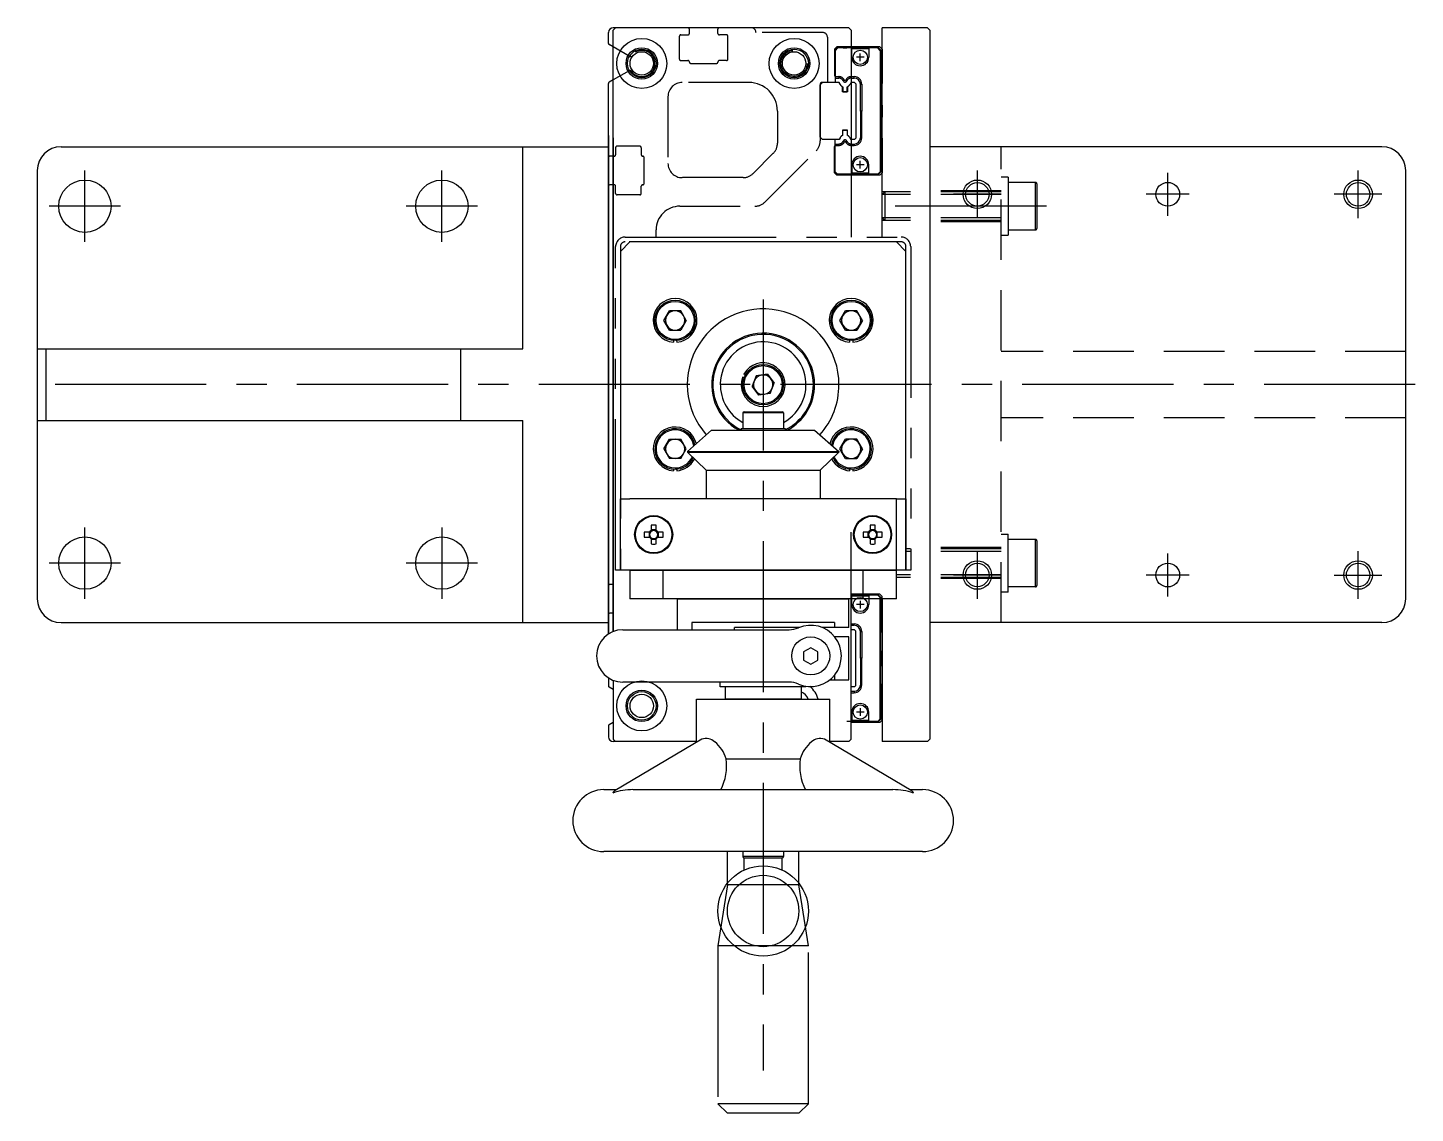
# Model space of a CAD drawing. Extents: x -165 to 407, y -488 to 45.
# Drawn here: x -154.5 to 137, y -183.1 to 45 of the extents above; entities that cross this region are included whole.
import ezdxf

# ---------------------------------------------------------------- set-up
doc = ezdxf.new("R2010")
doc.units = 0
for name, pattern in [('CENTER', [50.8, 31.75, -6.35, 6.35, -6.35]), ('DASHED', [19.05, 12.7, -6.35]), ('HIDDEN', [1.905, 1.27, -0.635]), ('PHANTOM', [63.5, 31.75, -6.35, 6.35, -6.35, 6.35, -6.35])]:
    doc.linetypes.add(name, pattern=pattern)
doc.layers.get('0').update_dxf_attribs({"linetype": 'CONTINUOUS'})

msp = doc.modelspace()

# ---------------------------------------------------------------- linework, layer by layer
at = {"color": 7, "linetype": 'CONTINUOUS'}
for p, q in [((-32.5, 41.71), (-32.5, 44)), ((-31, 45), (-31.5, 45)), ((-31.5, 44.5), (-31, 45)), ((-31.5, -81.87), (-31.5, 44.5)), ((18, 45), (-31, 45)), ((18, 45), (18.5, 44.5)), ((18.5, 44.5), (18, 45)), ((18.5, 44.5), (18.5, 1)), ((34.5, 45), (25, 45)), ((33, 45), (25, 45)), ((25, 1), (25, 45)), ((34.5, 45), (33, 45)), ((35, 44.5), (34.5, 45)), ((35, 44.5), (34.5, 45)), ((35, 44.5), (35, -104.5)), ((-31.5, 40.96), (-32.35, 41.45)), ((24.5, 41), (18.5, 41)), ((25, 40.5), (24.5, 41)), ((24.2, 40.8), (18.5, 40.8)), ((18.6, 40.75), (18.5, 40.75)), ((18.6, 38.8), (18.6, 40.75)), ((22.2, 40.55), (18.6, 40.55)), ((21.2, 38.8), (19.6, 38.8)), ((20.4, 38), (20.4, 39.6)), ((22.2, 40.75), (22.2, 38.8)), ((24.1, 40.75), (22.2, 40.75)), ((24.6, 40.25), (24.1, 40.75)), ((24.7, 40.3), (24.2, 40.8)), ((24.6, 40.25), (24.6, 14.75)), ((24.7, 40.3), (24.7, 14.7)), ((25, 40.5), (25, 33.3)), ((-32.5, -82.39), (-32.5, 33.29)), ((-31.5, 34.04), (-32.35, 33.55)), ((19.2, 33.5), (18.5, 33.5)), ((18.51, 34.73), (19.13, 34.73)), ((18.51, 34.73), (18.51, 34.43)), ((18.51, 34.43), (19.13, 34.43)), ((19.13, 34.43), (19.13, 34.73)), ((19.5, 33.2), (19.2, 33.5)), ((19.5, 33.2), (19.5, 21.8)), ((20.43, 27.5), (20.43, 33.13)), ((20.43, 33.13), (20.73, 33.13)), ((20.73, 33.13), (20.73, 27.5)), ((24.75, 32.9), (25, 33.3)), ((24.75, 32.9), (24.75, 22.1)), ((20.43, 27.5), (20.43, 21.87)), ((20.73, 27.5), (20.43, 27.5)), ((20.73, 21.87), (20.73, 27.5)), ((25, 28.7), (24.75, 29.1)), ((25, 26.3), (24.75, 25.9)), ((25, 28.7), (25, 26.3)), ((-32.5, 22.39), (-32.5, -82.39)), ((-31.5, 21.87), (-31.5, -81.87)), ((19.2, 21.5), (18.5, 21.5)), ((18.51, 20.57), (19.13, 20.57)), ((18.51, 20.27), (18.51, 20.57)), ((19.13, 20.57), (19.13, 20.27)), ((19.5, 21.8), (19.2, 21.5)), ((20.43, 21.87), (20.73, 21.87)), ((24.75, 22.1), (25, 21.7)), ((25, 21.7), (25, 14.5)), ((-147.5, 20), (-32.5, 20)), ((-50.5, -22.5), (-50.5, 20)), ((-31.5, 18), (-32.2, 18)), ((18.51, 20.27), (19.13, 20.27)), ((130, 20), (35, 20)), ((-152.5, 15), (-152.5, -22.5)), ((18.6, 16.2), (18.6, 14.25)), ((21.2, 16.2), (19.6, 16.2)), ((20.4, 15.4), (20.4, 17)), ((22.2, 14.25), (22.2, 16.2)), ((24.6, 14.75), (24.1, 14.25)), ((24.7, 14.7), (24.2, 14.2)), ((135, -75), (135, 15)), ((-31.5, 12), (-32.2, 12)), ((18.6, 14.25), (18.5, 14.25)), ((24.2, 14.2), (18.5, 14.2)), ((24.5, 14), (18.5, 14)), ((22.2, 14.45), (18.6, 14.45)), ((24.1, 14.25), (22.2, 14.25)), ((25, 14.5), (24.5, 14)), ((-28, 0), (-30, -2)), ((-30, -2), (-30, -54)), ((28, 0), (-28, 0)), ((30, -2), (28, 0)), ((30, -54), (30, -2)), ((-20.86, -16.5), (-19.68, -14.46)), ((-17.32, -14.46), (-19.68, -14.46)), ((-16.14, -16.5), (-17.32, -14.46)), ((16.14, -16.5), (17.32, -14.46)), ((19.68, -14.46), (17.32, -14.46)), ((20.86, -16.5), (19.68, -14.46)), ((-19.68, -18.54), (-20.86, -16.5)), ((-16.14, -16.5), (-17.32, -18.54)), ((17.32, -18.54), (16.14, -16.5)), ((20.86, -16.5), (19.68, -18.54)), ((-19.68, -18.54), (-17.32, -18.54)), ((17.32, -18.54), (19.68, -18.54)), ((-152.5, -22.5), (-150.67, -22.5)), ((-152.5, -22.5), (-152.5, -37.5)), ((-150.67, -22.5), (-150.67, -37.5)), ((-150.67, -22.5), (-63.52, -22.5)), ((-63.52, -37.5), (-63.52, -22.5)), ((-63.52, -22.5), (-50.5, -22.5)), ((-18.83, -20.74), (-18.86, -21.09)), ((-18.17, -20.74), (-18.14, -21.09)), ((18.17, -20.74), (18.14, -21.09)), ((18.83, -20.74), (18.86, -21.09)), ((-4, -28.56), (-4.33, -28.44)), ((-3.72, -27.95), (-4.03, -27.78)), ((-1.45, -28.14), (-2.33, -30.33)), ((0.88, -27.81), (-1.45, -28.14)), ((0.88, -27.81), (2.33, -29.67)), ((-0.88, -32.19), (-2.33, -30.33)), ((1.45, -31.86), (-0.88, -32.19)), ((1.45, -31.86), (2.33, -29.67)), ((-152.5, -37.5), (-150.67, -37.5)), ((-152.5, -37.5), (-152.5, -75)), ((-150.67, -37.5), (-63.52, -37.5)), ((-63.52, -37.5), (-50.5, -37.5)), ((-50.5, -80), (-50.5, -37.5)), ((4.25, -35.95), (-4.25, -35.95)), ((-4.25, -35.95), (-4.25, -39.2)), ((-4, -35.7), (4, -35.7)), ((4.25, -35.95), (4.25, -39.2)), ((-10.82, -39.56), (-15.92, -44.07)), ((-10.82, -39.56), (10.82, -39.56)), ((-4.6, -39.2), (4.6, -39.2)), ((-4.6, -39.21), (-4.6, -39.55)), ((4.6, -39.2), (4.6, -39.56)), ((10.82, -39.56), (15.92, -44.07)), ((-20.86, -43.5), (-19.68, -41.46)), ((-20.86, -43.5), (-19.68, -45.54)), ((-19.68, -41.46), (-17.32, -41.46)), ((-16.14, -43.5), (-17.32, -41.46)), ((-17.32, -45.54), (-16.14, -43.5)), ((16.14, -43.5), (17.32, -41.46)), ((17.32, -45.54), (16.14, -43.5)), ((19.68, -41.46), (17.32, -41.46)), ((20.86, -43.5), (19.68, -41.46)), ((20.86, -43.5), (19.68, -45.54)), ((-17.32, -45.54), (-19.68, -45.54)), ((-15.92, -44.07), (-15.92, -44.21)), ((-15.92, -44.07), (15.92, -44.07)), ((-15.92, -44.21), (-12, -48)), ((-15.92, -44.21), (15.92, -44.21)), ((15.92, -44.21), (12, -48)), ((15.92, -44.07), (15.92, -44.21)), ((17.32, -45.54), (19.68, -45.54)), ((-18.83, -47.74), (-18.86, -48.09)), ((-18.17, -47.74), (-18.14, -48.09)), ((-12, -48), (-12, -54)), ((-12, -48), (12, -48)), ((12, -48), (12, -54)), ((18.17, -47.74), (18.14, -48.09)), ((18.83, -47.74), (18.86, -48.09)), ((-30, -54), (-28, -54)), ((-30, -69), (-30, -54)), ((28, -54), (-28, -54)), ((28, -54), (30, -54)), ((28, -69), (28, -54)), ((30, -54), (30, -69)), ((-23.87, -60.99), (-24.98, -60.99)), ((-23.98, -60.99), (-23.98, -62.02)), ((-23.52, -59.52), (-23.52, -60.63)), ((-22.49, -60.52), (-23.52, -60.52)), ((-22.49, -60.63), (-22.49, -59.52)), ((-21.02, -60.99), (-22.13, -60.99)), ((-22.02, -62.02), (-22.02, -60.99)), ((18.5, -104.5), (18.5, -61)), ((22.13, -60.99), (21.02, -60.99)), ((22.02, -60.99), (22.02, -62.02)), ((22.48, -59.52), (22.48, -60.63)), ((23.51, -60.52), (22.48, -60.52)), ((23.51, -60.63), (23.51, -59.52)), ((24.98, -60.99), (23.87, -60.99)), ((23.98, -62.02), (23.98, -60.99)), ((-24.98, -62.02), (-23.87, -62.02)), ((-23.52, -62.37), (-23.52, -63.48)), ((-23.52, -62.48), (-22.49, -62.48)), ((-22.49, -63.48), (-22.49, -62.37)), ((-22.13, -62.02), (-21.02, -62.02)), ((21.02, -62.02), (22.13, -62.02)), ((22.48, -62.37), (22.48, -63.48)), ((22.48, -62.48), (23.51, -62.48)), ((23.51, -63.48), (23.51, -62.37)), ((23.87, -62.02), (24.98, -62.02)), ((-28, -69), (-30, -69)), ((28, -69), (-28, -69)), ((28, -69), (-28, -69)), ((-28, -69), (28, -69)), ((28, -69), (-28, -69)), ((28, -69), (-28, -69)), ((28, -69), (-28, -69)), ((-21.02, -75), (-21.02, -69)), ((21.02, -75), (21.02, -69)), ((30, -69), (28, -69)), ((-31.5, -72), (-32.2, -72)), ((-21.02, -75), (-28, -75)), ((21.02, -75), (-21.02, -75)), ((-18, -81.5), (-18, -75)), ((-18, -75), (18, -75)), ((18, -81), (18, -75)), ((18, -81), (18, -75)), ((24.5, -74), (18.5, -74)), ((24.2, -74.2), (18.5, -74.2)), ((18.6, -74.25), (18.5, -74.25)), ((18.6, -76.2), (18.6, -74.25)), ((22.2, -74.45), (18.6, -74.45)), ((20.4, -75.4), (20.4, -77)), ((28, -75), (21.02, -75)), ((22.2, -74.25), (22.2, -76.2)), ((24.1, -74.25), (22.2, -74.25)), ((24.6, -74.75), (24.1, -74.25)), ((24.7, -74.7), (24.2, -74.2)), ((25, -74.5), (24.5, -74)), ((24.6, -100.25), (24.6, -74.75)), ((24.6, -100.25), (24.6, -75)), ((24.7, -100.3), (24.7, -74.7)), ((24.7, -100.3), (24.7, -75)), ((25, -81.7), (25, -74.5)), ((25, -75), (25, -105)), ((-31.5, -78), (-32.2, -78)), ((21.2, -76.2), (19.6, -76.2)), ((-147.5, -80), (-50.5, -80)), ((-50.5, -80), (-32.5, -80)), ((-29.5, -81.5), (5.46, -81.5)), ((-14.97, -80), (-14.97, -81.5)), ((14.97, -80), (-14.97, -80)), ((7.65, -81), (-6, -81)), ((-6, -81.5), (-6, -81)), ((18, -81), (12.35, -81)), ((14.97, -80), (14.97, -81)), ((14.97, -80), (14.97, -81)), ((19.2, -81.5), (18.5, -81.5)), ((18.51, -80.27), (19.13, -80.27)), ((18.51, -80.57), (19.13, -80.57)), ((19.13, -80.57), (19.13, -80.27)), ((19.5, -81.8), (19.2, -81.5)), ((130, -80), (35, -80)), ((18, -83), (15.05, -83)), ((18, -92), (18, -83)), ((19.5, -93.2), (19.5, -81.8)), ((20.43, -81.87), (20.73, -81.87)), ((20.43, -87.5), (20.43, -81.87)), ((20.73, -81.87), (20.73, -87.5)), ((24.75, -82.1), (25, -81.7)), ((24.75, -82.1), (25, -81.7)), ((24.75, -92.9), (24.75, -82.1)), ((24.75, -92.9), (24.75, -82.1)), ((10, -85.27), (8.5, -86.13)), ((8.5, -86.13), (8.5, -87.87)), ((11.5, -86.13), (10, -85.27)), ((11.5, -87.87), (11.5, -86.13)), ((25, -86.3), (24.75, -85.9)), ((25, -86.3), (24.75, -85.9)), ((25, -88.7), (25, -86.3)), ((25, -88.7), (25, -86.3)), ((8.5, -87.87), (10, -88.73)), ((10, -88.73), (11.5, -87.87)), ((20.73, -87.5), (20.43, -87.5)), ((20.43, -87.5), (20.43, -93.13)), ((20.73, -93.13), (20.73, -87.5)), ((25, -88.7), (24.75, -89.1)), ((25, -88.7), (24.75, -89.1)), ((-32.5, -91.61), (-32.5, -93.29)), ((-31.5, -92.13), (-31.5, -104.5)), ((5.46, -92.5), (-29.5, -92.5)), ((-9, -93.5), (-9, -92.5)), ((14.06, -92), (18, -92)), ((14.97, -91.1), (14.97, -92)), ((19.5, -93.2), (19.2, -93.5)), ((20.43, -93.13), (20.73, -93.13)), ((24.75, -92.9), (25, -93.3)), ((-31.5, -94.04), (-32.35, -93.55)), ((-14, -96.1), (14, -96.1)), ((-14, -105.17), (-14, -96.1)), ((9, -93.5), (-9, -93.5)), ((-8, -93.5), (-8, -96.1)), ((8, -96.1), (-8, -96.1)), ((-8, -96.1), (8, -96.1)), ((8, -93.5), (8, -96.1)), ((9, -93.5), (9, -93.37)), ((9, -93.5), (9, -93.37)), ((14, -105.17), (14, -96.1)), ((19.2, -93.5), (18.5, -93.5)), ((18.51, -94.43), (19.13, -94.43)), ((18.51, -94.73), (19.13, -94.73)), ((19.13, -94.43), (19.13, -94.73)), ((25, -100.5), (25, -93.3)), ((18.6, -98.8), (18.6, -100.75)), ((21.2, -98.8), (19.6, -98.8)), ((20.4, -98), (20.4, -99.6)), ((22.2, -100.75), (22.2, -98.8)), ((-32.5, -101.71), (-32.5, -104)), ((-31.5, -100.96), (-32.35, -101.45)), ((18.6, -100.75), (18.5, -100.75)), ((24.2, -100.8), (18.5, -100.8)), ((24.5, -101), (18.5, -101)), ((22.2, -100.55), (18.6, -100.55)), ((24.1, -100.75), (22.2, -100.75)), ((24.6, -100.25), (24.1, -100.75)), ((24.7, -100.3), (24.2, -100.8)), ((25, -100.5), (24.5, -101)), ((-31.5, -104.5), (-31, -105)), ((-31.5, -104.5), (-31, -105)), ((-12.87, -104.49), (-31.07, -115.27)), ((31.07, -115.28), (12.86, -104.49)), ((18.5, -104.5), (18, -105)), ((18, -105), (18.5, -104.5)), ((35, -104.5), (34.5, -105)), ((-31, -105), (-31.5, -105)), ((-31, -105), (-31.5, -105)), ((-14, -105), (-31, -105)), ((18, -105), (14, -105)), ((33, -105), (25, -105)), ((34.5, -105), (33, -105)), ((-7.79, -108.6), (7.79, -108.6)), ((-33.5, -115.1), (-30.78, -115.1)), ((-27.34, -115.1), (27.26, -115.1)), ((30.76, -115.1), (33.5, -115.1)), ((33.5, -128.1), (-33.5, -128.1)), ((7.5, -128.1), (-7.5, -128.1)), ((-4.25, -128.1), (-4.25, -129.15)), ((4.25, -128.1), (4.25, -129.15)), ((4.25, -129.15), (-4.25, -129.15)), ((-4, -131.98), (-4, -129.4)), ((-4, -129.4), (4, -129.4)), ((4, -131.98), (4, -129.4))]:
    msp.add_line(p, q, dxfattribs=at)
at = {"color": 3, "linetype": 'DASHED'}
for p, q in [((-15.8, 45), (-31, 45)), ((-15.5, 43.8), (-15.5, 44.7)), ((-9.5, 43.8), (-9.5, 44.7)), ((-2.5, 45), (-9.2, 45)), ((12.5, 44), (-1.5, 44)), ((-28.13, 39.02), (-31.5, 40.96)), ((-17.6, 38.4), (-17.6, 43.2)), ((-17.3, 43.5), (-15.8, 43.5)), ((-7.7, 43.5), (-9.2, 43.5)), ((-7.4, 38.4), (-7.4, 43.2)), ((13.5, 43), (13.5, 33.5)), ((13.5, 43), (13.5, 33.5)), ((15.5, 41), (15, 40.5)), ((18.5, 41), (15.5, 41)), ((-17.3, 38.1), (-15.8, 38.1)), ((-7.7, 38.1), (-9.2, 38.1)), ((15, 40.5), (15, 35)), ((15.6, 40.8), (15.1, 40.3)), ((15.6, 40.75), (15.1, 40.25)), ((15.1, 40.3), (15.1, 40.25)), ((15.1, 40.25), (15.1, 34.73)), ((16.8, 40.8), (15.6, 40.8)), ((18.5, 40.75), (15.6, 40.75)), ((16.8, 40.8), (16.8, 40.75)), ((16.8, 40.8), (17.6, 40.8)), ((18.5, 40.8), (17.6, 40.8)), ((17.6, 40.8), (17.6, 40.75)), ((-28.13, 35.98), (-31.5, 34.04)), ((-15.2, 37.5), (-9.8, 37.5)), ((15, 35), (15.1, 34.78)), ((-3, 33.5), (-17, 33.5)), ((12.5, 33.5), (12, 33)), ((12, 33.2), (12, 21.24)), ((12, 22), (12, 33)), ((13.5, 33.5), (12.3, 33.5)), ((15.94, 33.5), (12.5, 33.5)), ((15.1, 34.73), (15.1, 34.43)), ((15.1, 34.73), (15.89, 34.73)), ((15.1, 34.43), (15.1, 33.5)), ((15.1, 34.43), (15.89, 34.43)), ((15.89, 34.73), (15.89, 34.43)), ((16.15, 33.13), (15.94, 33.5)), ((16.7, 31.5), (16.7, 32.61)), ((16.7, 32.53), (16.75, 32.51)), ((16.75, 32.51), (16.75, 31.55)), ((17.02, 34.08), (16.76, 33.93)), ((16.76, 33.93), (16.85, 33.77)), ((17.11, 33.92), (16.85, 33.77)), ((17.02, 34.08), (17.11, 33.92)), ((17.11, 33.92), (17.12, 33.91)), ((17.11, 33.92), (17.11, 33.92)), ((17.12, 33.91), (17.11, 33.92)), ((17.38, 34.08), (17.29, 33.92)), ((17.29, 33.92), (17.55, 33.77)), ((17.29, 33.92), (17.29, 33.92)), ((17.38, 34.08), (17.64, 33.93)), ((17.55, 33.77), (17.64, 33.93)), ((17.7, 32.53), (17.65, 32.51)), ((17.65, 31.55), (17.65, 32.51)), ((17.7, 32.61), (17.7, 31.5)), ((18.46, 33.5), (18.25, 33.13)), ((18.5, 33.5), (18.46, 33.5)), ((-20, 30.5), (-20, 16.5)), ((17.7, 31.5), (16.7, 31.5)), ((16.75, 31.55), (17.65, 31.55)), ((3, 27.5), (3, 20.73)), ((16.7, 23.5), (16.7, 22.39)), ((17.7, 23.5), (16.7, 23.5)), ((16.75, 22.49), (16.75, 23.45)), ((16.75, 23.45), (17.65, 23.45)), ((17.65, 23.45), (17.65, 22.49)), ((17.7, 22.39), (17.7, 23.5)), ((12.5, 21.5), (12, 22)), ((15.94, 21.5), (12.5, 21.5)), ((15.1, 20.57), (15.1, 21.5)), ((15.1, 20.27), (15.1, 20.57)), ((15.1, 20.57), (15.89, 20.57)), ((15.89, 20.27), (15.89, 20.57)), ((16.15, 21.87), (15.94, 21.5)), ((16.7, 22.47), (16.75, 22.49)), ((16.76, 21.07), (16.85, 21.23)), ((17.02, 20.92), (16.76, 21.07)), ((17.11, 21.08), (16.85, 21.23)), ((17.02, 20.92), (17.11, 21.08)), ((17.11, 21.08), (17.12, 21.09)), ((17.12, 21.09), (17.11, 21.08)), ((17.11, 21.08), (17.11, 21.08)), ((17.29, 21.08), (17.55, 21.23)), ((17.38, 20.92), (17.29, 21.08)), ((17.29, 21.08), (17.29, 21.08)), ((17.38, 20.92), (17.64, 21.07)), ((17.55, 21.23), (17.64, 21.07)), ((17.7, 22.47), (17.65, 22.49)), ((18.46, 21.5), (18.25, 21.87)), ((18.5, 21.5), (18.46, 21.5)), ((-31.3, 18), (-31.5, 18)), ((-31, 19.8), (-31, 18.3)), ((-25.9, 20.1), (-30.7, 20.1)), ((-25.6, 19.8), (-25.6, 18.3)), ((-25, 12.3), (-25, 17.7)), ((2.12, 18.61), (-2.11, 14.38)), ((0.38, 8.38), (11.12, 19.12)), ((15, 20), (15.1, 20.22)), ((15, 14.5), (15, 20)), ((15.1, 14.75), (15.1, 20.27)), ((15.1, 20.27), (15.89, 20.27)), ((50, -80), (50, 20)), ((15.1, 14.7), (15.1, 14.75)), ((15.6, 14.25), (15.1, 14.75)), ((15.6, 14.2), (15.1, 14.7)), ((-31.3, 12), (-31.5, 12)), ((-31, 10.2), (-31, 11.7)), ((-25.6, 10.2), (-25.6, 11.7)), ((-4.23, 13.5), (-17, 13.5)), ((15.5, 14), (15, 14.5)), ((18.5, 14), (15.5, 14)), ((18.5, 14.25), (15.6, 14.25)), ((16.8, 14.2), (15.6, 14.2)), ((16.8, 14.2), (16.8, 14.25)), ((16.8, 14.2), (17.6, 14.2)), ((17.6, 14.2), (17.6, 14.25)), ((18.5, 14.2), (17.6, 14.2)), ((51.5, 13.61), (50, 13.61)), ((51.5, 13.61), (51.5, 1.41)), ((57.2, 12.51), (51.5, 12.51)), ((57.2, 7.96), (57.2, 12.51)), ((57.5, 12.21), (57.5, 7.94)), ((-25.9, 9.9), (-30.7, 9.9)), ((25, 9.96), (25.54, 10.5)), ((50, 10.5), (25, 10.5)), ((50, 9.96), (25, 9.96)), ((25.54, 10.5), (25.54, 4.5)), ((50, 10.75), (35, 10.75)), ((-17.5, 7.5), (-1.74, 7.5)), ((57.2, 2.51), (57.2, 7.96)), ((57.5, 7.94), (57.5, 2.81)), ((25.54, 4.5), (25, 5.04)), ((50, 5.04), (25, 5.04)), ((50, 4.5), (25, 4.5)), ((50, 4.25), (35, 4.25)), ((-22.5, 1), (-22.5, 2.5)), ((50, 1.41), (51.5, 1.41)), ((51.5, 2.51), (57.2, 2.51)), ((135, -23), (50, -23)), ((135, -37), (50, -37)), ((50, -61.4), (51.5, -61.4)), ((51.5, -73.6), (51.5, -61.4)), ((51.5, -62.5), (57.2, -62.5)), ((57.2, -72.5), (57.2, -62.5)), ((57.5, -62.8), (57.5, -72.2)), ((50, -64.5), (30, -64.5)), ((50, -65.04), (30, -65.04)), ((50, -64.25), (35, -64.25)), ((50, -69.96), (28, -69.96)), ((50, -70.5), (28, -70.5)), ((50, -70.75), (35, -70.75)), ((57.2, -72.5), (51.5, -72.5)), ((51.5, -73.6), (50, -73.6)), ((17.6, -100.8), (17.6, -100.75)), ((18.5, -100.8), (17.6, -100.8)), ((-15.8, -105), (-31, -105))]:
    msp.add_line(p, q, dxfattribs=at)
at = {"color": 1, "linetype": 'CENTER'}
for p, q in [((-142.5, 0), (-142.5, 15)), ((-67.5, 0), (-67.5, 15)), ((45, 5), (45, 15)), ((125, 5), (125, 15)), ((85, 5.5), (85, 14.5)), ((50, 10), (40, 10)), ((89.5, 10), (80.5, 10)), ((130, 10), (120, 10)), ((-135, 7.5), (-150, 7.5)), ((-60, 7.5), (-75, 7.5)), ((59.5, 7.5), (23, 7.5)), ((0, -12.08), (0, -174.1)), ((137, -30), (-154.5, -30)), ((-142.5, -75), (-142.5, -60)), ((-67.5, -60), (-67.5, -75)), ((45, -75), (45, -65)), ((85, -74.5), (85, -65.5)), ((125, -75), (125, -65)), ((-135, -67.5), (-150, -67.5)), ((-60, -67.5), (-75, -67.5)), ((50, -70), (40, -70)), ((89.5, -70), (80.5, -70)), ((120, -70), (130, -70))]:
    msp.add_line(p, q, dxfattribs=at)
at = {"color": 3, "linetype": 'PHANTOM'}
for p, q in [((-29, 1), (29, 1)), ((-31, -69), (-31, -1)), ((-30, -1), (-30, -69)), ((29, 0), (-29, 0)), ((30, -69), (30, -1)), ((31, -1), (31, -69)), ((-30, -69), (-31, -69)), ((31, -69), (30, -69)), ((-7.5, -135.1), (-7.5, -128.1)), ((7.5, -135.1), (7.5, -128.1)), ((-7.5, -135.1), (-9.5, -147.89)), ((7.5, -135.1), (-7.5, -135.1)), ((9.5, -147.89), (7.5, -135.1)), ((9.5, -147.89), (-9.5, -147.89)), ((-9.5, -147.89), (-9.5, -181.1)), ((9.5, -181.1), (9.5, -147.89)), ((-7.5, -183.1), (-9.5, -181.1)), ((9.5, -181.1), (-9.5, -181.1)), ((7.5, -183.1), (-7.5, -183.1)), ((9.5, -181.1), (7.5, -183.1))]:
    msp.add_line(p, q, dxfattribs=at)
at = {"color": 7, "linetype": 'HIDDEN'}
for p, q in [((-21.25, -69), (-15.8, -69)), ((-15.75, -69), (-21.2, -69)), ((-15.75, -69), (-21.2, -69)), ((-16.4, -69), (-20.6, -69)), ((-16.4, -69), (-20.6, -69)), ((-20.6, -69), (-16.4, -69)), ((-20.6, -69), (-16.4, -69)), ((-16.4, -69), (-20.6, -69)), ((-16.4, -69), (-20.6, -69)), ((-11.4, -69), (-15.6, -69)), ((-11.4, -69), (-15.6, -69)), ((15.75, -69), (21.2, -69)), ((21.25, -69), (15.8, -69)), ((21.25, -69), (15.8, -69)), ((20.6, -69), (16.4, -69)), ((20.6, -69), (16.4, -69)), ((16.4, -69), (20.6, -69)), ((16.4, -69), (20.6, -69)), ((20.6, -69), (16.4, -69)), ((20.6, -69), (16.4, -69))]:
    msp.add_line(p, q, dxfattribs=at)
at = {"color": 7}
for points in [[(-28, -69, 0), (-28, -69.09, 0), (-28, -69.19, 0), (-28, -69.29, 0), (-28, -69.38, 0), (-28, -69.48, 0), (-28, -69.57, 0), (-28, -69.67, 0), (-28, -69.76, 0), (-28, -69.86, 0), (-28, -69.95, 0), (-28, -70.05, 0), (-28, -70.14, 0), (-28, -70.24, 0), (-28, -70.33, 0), (-28, -70.43, 0), (-28, -70.52, 0), (-28, -70.62, 0), (-28, -70.71, 0), (-28, -70.81, 0), (-28, -70.9, 0), (-28, -71, 0), (-28, -71.09, 0), (-28, -71.19, 0), (-28, -71.29, 0), (-28, -71.38, 0), (-28, -71.48, 0), (-28, -71.57, 0), (-28, -71.67, 0), (-28, -71.76, 0), (-28, -71.86, 0), (-28, -71.95, 0), (-28, -72.05, 0), (-28, -72.14, 0), (-28, -72.24, 0), (-28, -72.33, 0), (-28, -72.43, 0), (-28, -72.52, 0), (-28, -72.62, 0), (-28, -72.71, 0), (-28, -72.81, 0), (-28, -72.9, 0), (-28, -73, 0), (-28, -73.09, 0), (-28, -73.19, 0), (-28, -73.29, 0), (-28, -73.38, 0), (-28, -73.48, 0), (-28, -73.57, 0), (-28, -73.67, 0), (-28, -73.76, 0), (-28, -73.86, 0), (-28, -73.95, 0), (-28, -74.05, 0), (-28, -74.14, 0), (-28, -74.24, 0), (-28, -74.33, 0), (-28, -74.43, 0), (-28, -74.52, 0), (-28, -74.62, 0), (-28, -74.71, 0), (-28, -74.81, 0), (-28, -74.9, 0), (-28, -75, 0)], [(28, -75, 0), (28, -74.9, 0), (28, -74.81, 0), (28, -74.71, 0), (28, -74.62, 0), (28, -74.52, 0), (28, -74.43, 0), (28, -74.33, 0), (28, -74.24, 0), (28, -74.14, 0), (28, -74.05, 0), (28, -73.95, 0), (28, -73.86, 0), (28, -73.76, 0), (28, -73.67, 0), (28, -73.57, 0), (28, -73.48, 0), (28, -73.38, 0), (28, -73.29, 0), (28, -73.19, 0), (28, -73.09, 0), (28, -73, 0), (28, -72.9, 0), (28, -72.81, 0), (28, -72.71, 0), (28, -72.62, 0), (28, -72.52, 0), (28, -72.43, 0), (28, -72.33, 0), (28, -72.24, 0), (28, -72.14, 0), (28, -72.05, 0), (28, -71.95, 0), (28, -71.86, 0), (28, -71.76, 0), (28, -71.67, 0), (28, -71.57, 0), (28, -71.48, 0), (28, -71.38, 0), (28, -71.29, 0), (28, -71.19, 0), (28, -71.09, 0), (28, -71, 0), (28, -70.9, 0), (28, -70.81, 0), (28, -70.71, 0), (28, -70.62, 0), (28, -70.52, 0), (28, -70.43, 0), (28, -70.33, 0), (28, -70.24, 0), (28, -70.14, 0), (28, -70.05, 0), (28, -69.95, 0), (28, -69.86, 0), (28, -69.76, 0), (28, -69.67, 0), (28, -69.57, 0), (28, -69.48, 0), (28, -69.38, 0), (28, -69.29, 0), (28, -69.19, 0), (28, -69.09, 0), (28, -69, 0)]]:
    msp.add_polyline3d(points, dxfattribs=at)
at = {"color": 7, "linetype": 'CONTINUOUS'}
for centre, radius in [((-25.5, 37.5), 5.25), ((6.5, 37.5), 5.25), ((-25.5, 37.5), 3.3), ((-25.5, 37.5), 2.46), ((6.5, 37.5), 3.3), ((6.5, 37.5), 2.46), ((20.4, 38.8), 1.5), ((20.4, 16.2), 1.5), ((-142.5, 7.5), 5.5), ((-67.5, 7.5), 5.5), ((45, 10), 2.46), ((85, 10), 2.5), ((125, 10), 2.46), ((-18.5, -16.5), 4.25), ((-18.5, -16.5), 4), ((18.5, -16.5), 4.25), ((18.5, -16.5), 4), ((0, -30), 4.25), ((0, -30), 4), ((-23, -61.5), 4), ((-23, -61.5), 3.85), ((23, -61.5), 4), ((23, -61.5), 3.85), ((-142.5, -67.5), 5.5), ((-67.5, -67.5), 5.5), ((45, -70), 2.46), ((85, -70), 2.5), ((125, -70), 2.46), ((20.4, -76.2), 1.5), ((10, -87), 4), ((-25.5, -97.5), 5.25), ((-25.5, -97.5), 3.3), ((-25.5, -97.5), 2.46), ((20.4, -98.8), 1.5), ((0, -140.6), 9.5), ((0, -140.6), 7.5)]:
    msp.add_circle(centre, radius, dxfattribs=at)
at = {"color": 3, "linetype": 'CONTINUOUS'}
for centre in [(-25.5, 37.5), (6.5, 37.5), (45, 10), (125, 10), (45, -70), (125, -70), (-25.5, -97.5)]:
    msp.add_circle(centre, 3, dxfattribs=at)
at = {"color": 3, "linetype": 'DASHED'}
msp.add_circle((6.5, 37.5), 2.75, dxfattribs=at)
at = {"color": 7, "linetype": 'CONTINUOUS'}
for centre, radius, start, end in [((-31.5, 44), 1, 90, 180), ((-32.2, 41.71), 0.3, 180, 240), ((20.4, 38.8), 1.8, 180, 0), ((-32.2, 33.29), 0.3, 120, 180), ((18.51, 33.43), 1.3, 90, 90.2346), ((18.51, 33.43), 1, 90, 90.3049), ((19.13, 33.13), 1.6, 0.0008, 89.9992), ((19.13, 33.13), 1.3, 0, 90), ((18.51, 21.57), 1, 269.6951, 270), ((19.13, 21.87), 1.3, 270, 0), ((19.13, 21.87), 1.6, 270.0008, 359.9992), ((-147.5, 15), 5, 90, 180), ((-32.2, 18.3), 0.3, 180, 270), ((18.51, 21.57), 1.3, 269.7654, 270), ((20.4, 16.2), 1.8, 0, 180), ((130, 15), 5, 0, 90), ((-32.2, 11.7), 0.3, 90, 180), ((-18.5, -16.5), 4.6, 274.5, 265.5), ((-18.5, -16.5), 2.04, 90, 150), ((-18.5, -16.5), 2.04, 30, 90), ((0, -30), 15.93, 0, 221.4611), ((18.5, -16.5), 4.6, 274.5, 265.5), ((18.5, -16.5), 2.04, 90, 150), ((18.5, -16.5), 2.04, 30, 90), ((-18.5, -16.5), 2.04, 150, 210), ((-18.5, -16.5), 2.04, 330, 30), ((18.5, -16.5), 2.04, 150, 210), ((18.5, -16.5), 2.04, 330, 30), ((-18.5, -16.5), 2.04, 210, 270), ((-18.5, -16.5), 2.04, 270, 330), ((0, -30), 10.82, 0, 242.0695), ((0, -30), 10.57, 0, 244.2063), ((18.5, -16.5), 2.04, 210, 270), ((18.5, -16.5), 2.04, 270, 330), ((0, -30), 9, 298.1786, 178.6583), ((0, -30), 4.6, 160.1532, 151.1532), ((0, -30), 2.04, 98.0314, 158.0314), ((0, -30), 2.04, 38.0314, 98.0314), ((0, -30), 2.04, 338.0314, 38.0314), ((0, -30), 9, 178.6583, 241.8214), ((0, -30), 2.04, 158.0314, 218.0314), ((0, -30), 2.04, 218.0314, 278.0314), ((0, -30), 2.04, 278.0314, 338.0314), ((0, -30), 10.57, 295.7937, 0), ((0, -30), 10.82, 297.9305, 0), ((0, -30), 15.93, 318.5389, 0), ((-4, -35.95), 0.25, 90, 180), ((4, -35.95), 0.25, 0, 90), ((-18.5, -43.5), 4.6, 13.8449, 265.5), ((-18.5, -43.5), 4.25, 11.3527, 270), ((-18.5, -43.5), 4, 9.2523, 270), ((18.5, -43.5), 4.6, 274.5, 166.1551), ((18.5, -43.5), 4.25, 270, 168.6473), ((18.5, -43.5), 4, 270, 170.7477), ((-18.5, -43.5), 2.04, 150, 210), ((-18.5, -43.5), 2.04, 90, 150), ((-18.5, -43.5), 2.04, 30, 90), ((-18.5, -43.5), 2.04, 330, 30), ((18.5, -43.5), 2.04, 150, 210), ((18.5, -43.5), 2.04, 90, 150), ((18.5, -43.5), 2.04, 30, 90), ((18.5, -43.5), 2.04, 330, 30), ((-18.5, -43.5), 2.04, 210, 270), ((-18.5, -43.5), 2.04, 270, 330), ((-18.5, -43.5), 4, 270, 334.6365), ((-18.5, -43.5), 4.25, 270, 333.5035), ((-18.5, -43.5), 4.6, 274.5, 332.1337), ((18.5, -43.5), 4.6, 207.8663, 265.5), ((18.5, -43.5), 4.25, 206.4965, 270), ((18.5, -43.5), 4, 205.3635, 270), ((18.5, -43.5), 2.04, 210, 270), ((18.5, -43.5), 2.04, 270, 330), ((-10.61, -61.5), 14.38, 177.9477, 182.0523), ((-23, -61.5), 1.01, 120.6869, 149.3131), ((-23, -61.5), 0.851, 142.7589, 217.2411), ((-23, -61.5), 0.851, 127.2411, 142.7589), ((-23, -73.89), 14.38, 87.9477, 92.0523), ((-23, -61.5), 0.851, 52.7589, 127.2411), ((-23, -61.5), 1.01, 30.6869, 59.3131), ((-23, -61.5), 0.851, 37.2411, 52.7589), ((-23, -61.5), 0.851, 322.7589, 37.2411), ((-35.39, -61.5), 14.38, 357.9477, 2.0523), ((35.39, -61.5), 14.38, 177.9477, 182.0523), ((23, -61.5), 1.01, 120.6869, 149.3131), ((23, -61.5), 0.851, 142.7589, 217.2411), ((23, -61.5), 0.851, 127.2411, 142.7589), ((23, -73.89), 14.38, 87.9477, 92.0523), ((23, -61.5), 0.851, 52.7589, 127.2411), ((23, -61.5), 1.01, 30.6869, 59.3131), ((23, -61.5), 0.851, 37.2411, 52.7589), ((23, -61.5), 0.851, 322.7589, 37.2411), ((10.61, -61.5), 14.38, 357.9477, 2.0523), ((-23, -61.5), 1.01, 210.6869, 239.3131), ((-23, -61.5), 0.851, 217.2411, 232.7589), ((-23, -61.5), 0.851, 232.7589, 307.2411), ((-23, -49.11), 14.38, 267.9477, 272.0523), ((-23, -61.5), 1.01, 300.6869, 329.3131), ((-23, -61.5), 0.851, 307.2411, 322.7589), ((23, -61.5), 1.01, 210.6869, 239.3131), ((23, -61.5), 0.851, 217.2411, 232.7589), ((23, -61.5), 0.851, 232.7589, 307.2411), ((23, -49.11), 14.38, 267.9477, 272.0523), ((23, -61.5), 1.01, 300.6869, 329.3131), ((23, -61.5), 0.851, 307.2411, 322.7589), ((-32.2, -71.7), 0.3, 180, 270), ((-147.5, -75), 5, 180, 270), ((130, -75), 5, 270, 0), ((-32.2, -78.3), 0.3, 90, 180), ((20.4, -76.2), 1.8, 180, 360), ((-29.5, -87), 5.5, 90, 270), ((5.46, -76.5), 5, 270, 293.3659), ((10, -87), 6.44, 246.6341, 113.3659), ((19.13, -81.87), 1.6, 0.0008, 89.9992), ((19.13, -81.87), 1.3, 360, 90), ((5.46, -97.5), 5, 66.6341, 90), ((19.13, -93.13), 1.3, 270, 360), ((19.13, -93.13), 1.6, 270.0008, 359.9992), ((-32.2, -93.29), 0.3, 180, 240), ((6.5, -97.5), 3.3, 25.1044, 62.9653), ((6.5, -97.5), 5.25, 15.467, 50.6357), ((20.4, -98.8), 1.8, 360, 180), ((-32.2, -101.71), 0.3, 120, 180), ((-31.5, -104), 1, 180, 270), ((-31.5, -104), 1, 180, 270), ((-12, -106.99), 2.64, 46.6036, 109.0864), ((12, -106.99), 2.64, 70.9136, 133.3964), ((-14.29, -110.44), 6.76, 15.7696, 52.5638), ((14.29, -110.44), 6.76, 127.4362, 164.2304), ((-18.53, -110.15), 10.85, 332.8197, 8.2299), ((18.53, -110.15), 10.85, 171.7701, 207.1803), ((-33.5, -121.6), 6.5, 90, 270), ((-27.36, -127.91), 12.81, 89.9272, 109.2375), ((-30.48, -116.34), 1.22, 119.0683, 154.5286), ((27.35, -127.92), 12.82, 70.7672, 90.4281), ((30.48, -116.34), 1.22, 25.4714, 60.9317), ((33.5, -121.6), 6.5, 270, 90), ((-4, -129.15), 0.25, 180, 270), ((4, -129.15), 0.251, 270.0649, 359.8434)]:
    msp.add_arc(centre, radius, start, end, dxfattribs=at)
at = {"color": 3, "linetype": 'DASHED'}
for centre, radius, start, end in [((-15.8, 44.7), 0.3, 0, 90), ((-15.8, 43.8), 0.3, 270, 0), ((-9.2, 44.7), 0.3, 90, 180), ((-9.2, 43.8), 0.3, 180, 270), ((-2.5, 44), 1, 0, 90), ((12.5, 43), 1, 0, 90), ((12.5, 43), 1, 0, 90), ((-17.3, 43.2), 0.3, 90, 180), ((-7.7, 43.2), 0.3, 0, 90), ((-27.98, 39.28), 0.3, 240, 324.3552), ((-25.5, 37.5), 2.75, 215.6448, 144.3552), ((-17.3, 38.4), 0.3, 180, 270), ((-15.8, 37.8), 0.3, 0, 90), ((-9.2, 37.8), 0.3, 90, 180), ((-7.7, 38.4), 0.3, 270, 0), ((-27.98, 35.72), 0.3, 35.6448, 120), ((-15.2, 37.8), 0.3, 180, 270), ((-9.8, 37.8), 0.3, 270, 0), ((-17, 30.5), 3, 90, 180), ((-3, 27.5), 6, 0, 90), ((12.3, 33.2), 0.3, 90, 180), ((15.89, 33.43), 1.3, 30, 90), ((15.89, 33.43), 1, 30, 90), ((17.29, 33.79), 1.32, 210, 243.402), ((17.2, 33.97), 0.4, 210, 330), ((18.51, 33.43), 1.3, 90.2346, 150), ((18.51, 33.43), 1, 90.3049, 150), ((17.11, 33.79), 1.32, 296.598, 330), ((0, 20.73), 3, 315, 0), ((9, 21.24), 3, 315, 0), ((15.89, 21.57), 1, 270, 330), ((15.89, 21.57), 1.3, 270, 330), ((17.29, 21.21), 1.32, 116.598, 150), ((17.2, 21.03), 0.4, 30, 150), ((18.51, 21.57), 1.3, 210, 269.7654), ((18.51, 21.57), 1, 210, 269.6951), ((17.11, 21.21), 1.32, 30, 63.402), ((-31.3, 18.3), 0.3, 270, 0), ((-30.7, 19.8), 0.3, 90, 180), ((-25.9, 19.8), 0.3, 0, 90), ((-25.3, 18.3), 0.3, 180, 270), ((-25.3, 17.7), 0.3, 0, 90), ((-17, 16.5), 3, 180, 270), ((-31.3, 11.7), 0.3, 0, 90), ((-25.3, 11.7), 0.3, 90, 180), ((-25.3, 12.3), 0.3, 270, 0), ((-4.23, 16.5), 3, 270, 315), ((57.2, 12.21), 0.3, 0, 90), ((-30.7, 10.2), 0.3, 180, 270), ((-25.9, 10.2), 0.3, 270, 0), ((-17.5, 2.5), 5, 90, 180), ((-1.74, 10.5), 3, 270, 315), ((57.2, 2.81), 0.3, 270, 0), ((57.2, -62.8), 0.3, 0, 90), ((57.2, -72.2), 0.3, 270, 0)]:
    msp.add_arc(centre, radius, start, end, dxfattribs=at)
at = {"color": 3, "linetype": 'PHANTOM'}
for centre, radius, start, end in [((-29, -1), 2, 90, 180), ((29, -1), 2, 0, 90), ((-29, -1), 1, 90, 180), ((29, -1), 1, 0, 90)]:
    msp.add_arc(centre, radius, start, end, dxfattribs=at)

doc.saveas('drawing.dxf')
